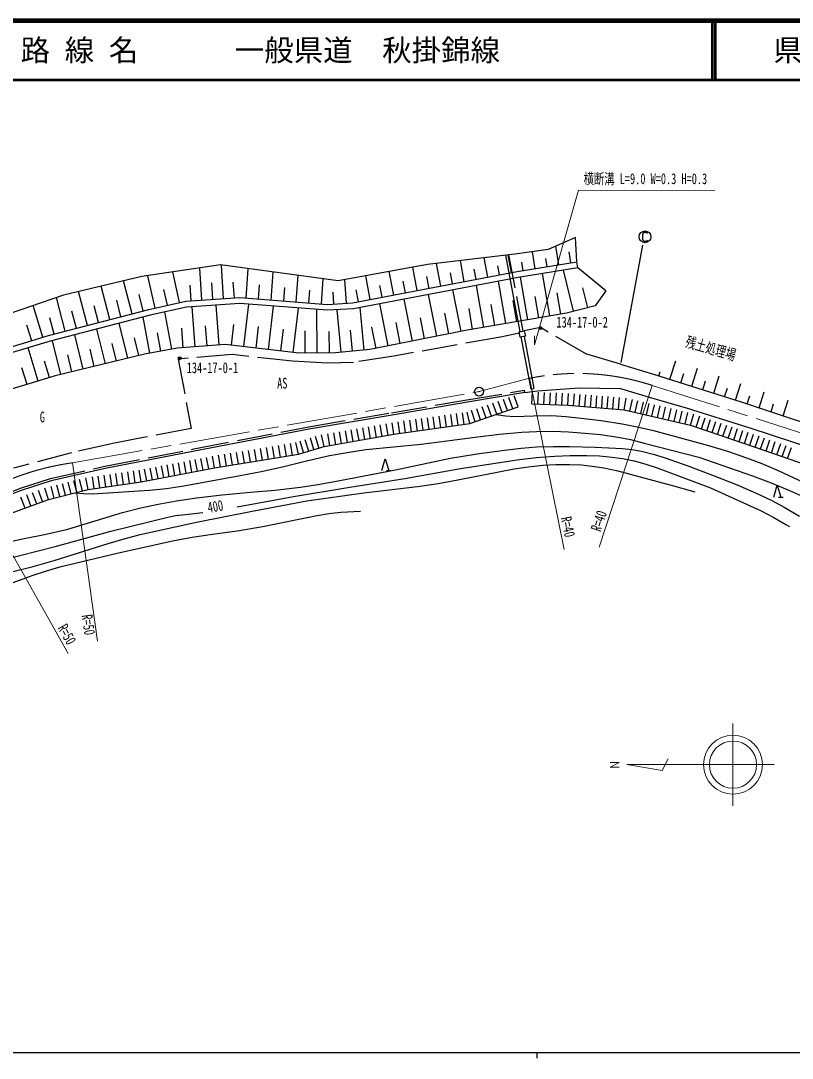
# Model space of a CAD drawing. Units: millimetres, scale not verified. Extents: x 40000 to 680000, y 20000 to 380000.
# Drawn here: x 180412 to 311324, y 204000 to 380000 of the extents above; entities that cross this region are included whole.
import ezdxf
from ezdxf.enums import TextEntityAlignment as Align

# ---------------------------------------------------------------- set-up
doc = ezdxf.new("R2010")
doc.units = ezdxf.units.MM
doc.header["$LTSCALE"] = 1000
doc.header["$PDMODE"] = 32
doc.header["$PDSIZE"] = 500
doc.linetypes.add('CHAIN', pattern=[18.5, 12, -1.5, 3.5, -1.5])
doc.linetypes.add('DASHED', pattern=[7.5, 6, -1.5])
for name, color, linetype, lineweight in [('M-BGD', 7, 'Continuous', 25), ('M-BGD-HTXT', 7, 'Continuous', 13), ('M-BMK', 2, 'CHAIN', 13), ('M-BMK-HTXT', 7, 'Continuous', 13), ('M-BMK-SRVR', 3, 'Continuous', 25), ('M-STR-HTXT', 7, 'Continuous', 13), ('M-STR-STRC', 7, 'Continuous', 25), ('M-TTL', 2, 'Continuous', 140), ('M-TTL-BAND', 7, 'Continuous', 25), ('M-TTL-LINE', 7, 'Continuous', 50)]:
    doc.layers.add(name, color=color, linetype=linetype, lineweight=lineweight)
doc.layers.add('M-OTRS', color=6, linetype='Continuous')
doc.layers.add('M-TTL-TXT', color=7, linetype='Continuous')
doc.styles.add('ＭＳ ゴシック', font='')
doc.styles.get('ＭＳ ゴシック').set_extended_font_data('MS Gothic')

msp = doc.modelspace()

# ---------------------------------------------------------------- linework, layer by layer
at = {"layer": 'M-BGD'}
for p, q in [((274516, 343229), (269893, 341190)), ((274775, 339086), (274516, 343229)), ((271741, 338592), (271222, 341777)), ((264689, 340434), (249425, 338668)), ((259672, 336494), (259049, 339781)), ((265181, 327245), (262745, 340209)), ((263663, 337250), (263095, 340249)), ((269893, 341190), (264689, 340434)), ((267695, 337933), (267228, 340803)), ((269718, 338262), (269487, 339680)), ((273764, 338921), (273462, 340776)), ((214281, 338588), (200977, 336597)), ((211165, 332607), (210807, 338068)), ((234254, 335871), (214281, 338588)), ((214825, 332846), (214450, 338565)), ((218634, 332945), (219017, 337943)), ((249425, 338668), (234254, 335871)), ((247699, 334225), (246944, 338210)), ((251690, 334981), (250958, 338845)), ((255681, 335738), (255003, 339313)), ((261667, 336872), (261370, 338443)), ((264661, 337439), (274775, 339086)), ((274936, 338099), (264834, 336454)), ((265672, 337603), (265436, 339056)), ((274936, 338099), (274775, 339086)), ((279679, 334182), (274936, 338099)), ((200977, 336597), (187653, 333452)), ((203200, 331263), (201978, 336747)), ((207376, 332194), (206220, 337382)), ((222895, 332619), (223258, 337366)), ((227156, 332293), (227500, 336789)), ((231417, 331967), (231741, 336212)), ((236723, 332146), (264661, 337439)), ((264834, 336454), (236847, 331152)), ((239716, 332713), (238954, 336737)), ((243708, 333469), (242949, 337474)), ((249694, 334603), (249318, 336591)), ((253685, 335360), (253333, 337219)), ((257676, 336116), (257351, 337831)), ((266459, 329271), (265203, 336514)), ((270207, 329920), (268958, 337125)), ((274230, 330710), (272484, 337700)), ((195527, 329300), (194050, 334962)), ((199315, 330289), (197861, 335862)), ((209335, 332487), (209161, 335141)), ((212995, 332726), (212811, 335533)), ((216654, 332966), (216479, 335639)), ((220765, 332782), (220951, 335218)), ((225026, 332456), (225202, 334767)), ((235663, 332081), (235417, 336085)), ((241712, 333091), (241332, 335098)), ((245703, 333847), (245325, 335845)), ((258963, 327972), (257726, 335107)), ((262711, 328621), (261464, 335815)), ((276654, 331316), (275810, 334695)), ((187653, 333452), (170641, 327575)), ((187951, 327323), (186459, 333040)), ((191739, 328312), (190238, 334062)), ((201209, 330783), (200488, 333547)), ((205288, 331729), (204694, 334396)), ((208420, 332427), (217569, 333026)), ((217569, 333026), (232482, 331886)), ((229286, 332130), (229453, 334315)), ((233542, 331951), (233418, 333976)), ((237721, 332335), (237339, 334352)), ((246877, 325651), (245467, 332785)), ((250999, 326466), (249596, 333567)), ((255121, 327281), (253724, 334349)), ((268333, 329596), (267707, 333208)), ((272081, 330245), (271458, 333838)), ((279679, 334182), (277866, 331619)), ((184163, 326296), (182540, 331686)), ((185110, 326582), (202156, 331030)), ((193633, 328806), (192888, 331659)), ((197421, 329795), (196688, 332603)), ((202156, 331030), (208420, 332427)), ((208562, 331434), (202392, 330058)), ((217564, 332024), (208562, 331434)), ((210023, 324698), (209488, 331494)), ((214084, 325018), (213553, 331761)), ((232474, 330883), (217564, 332024)), ((218244, 324727), (219089, 331907)), ((222437, 324234), (223302, 331585)), ((226629, 323740), (227515, 331263)), ((230736, 323645), (230669, 331021)), ((236847, 331152), (232474, 330883)), ((232482, 331886), (236723, 332146)), ((234773, 323765), (234093, 330983)), ((238685, 324134), (238003, 331371)), ((242755, 324837), (241339, 332003)), ((257089, 327647), (256473, 331200)), ((260837, 328296), (260216, 331879)), ((264585, 328946), (263959, 332558)), ((277866, 331619), (273018, 330408)), ((186057, 326829), (185330, 329614)), ((202392, 330058), (185380, 325619)), ((189845, 327817), (189089, 330715)), ((202328, 323596), (201188, 329744)), ((206048, 324286), (204875, 330612)), ((248938, 326059), (248235, 329617)), ((253060, 326873), (252360, 330416)), ((273018, 330408), (256152, 327484)), ((182270, 325726), (181470, 328383)), ((194773, 321815), (193345, 327697)), ((198558, 322734), (197115, 328681)), ((207993, 324538), (207731, 327864)), ((212054, 324858), (211787, 328243)), ((216148, 324974), (216560, 328480)), ((220340, 324481), (220768, 328113)), ((224533, 323987), (224971, 327705)), ((228697, 323626), (228663, 327402)), ((236729, 323949), (236392, 327526)), ((256152, 327484), (239663, 324226)), ((240694, 324429), (239984, 328021)), ((244816, 325244), (244109, 328819)), ((264988, 327207), (265823, 327371)), ((265823, 327371), (266032, 326493)), ((177537, 324301), (185110, 326582)), ((185380, 325619), (177888, 323362)), ((187201, 319978), (185805, 325729)), ((190987, 320897), (189575, 326713)), ((200451, 323194), (199725, 326184)), ((204188, 323941), (203608, 327070)), ((232775, 323663), (232742, 327281)), ((265142, 326341), (264988, 327207)), ((266032, 326493), (265142, 326341)), ((267011, 317505), (265345, 326370)), ((265837, 326462), (267502, 317598)), ((183389, 318875), (181676, 324503)), ((192880, 321356), (192170, 324281)), ((196665, 322275), (195948, 325232)), ((206978, 324458), (201398, 323424)), ((215100, 325098), (206978, 324458)), ((227678, 323617), (215100, 325098)), ((239663, 324226), (233795, 323673)), ((185299, 319457), (184444, 322268)), ((201398, 323424), (186255, 319748)), ((189094, 320437), (188392, 323329)), ((233795, 323673), (227678, 323617)), ((290555, 319179), (291560, 322335)), ((181478, 318294), (180621, 321110)), ((282199, 321733), (287766, 320067)), ((288695, 319771), (288906, 320434)), ((294273, 317995), (295243, 321041)), ((186255, 319748), (178612, 317421)), ((287766, 320067), (302640, 315330)), ((292414, 318587), (292908, 320137)), ((296132, 317403), (296609, 318898)), ((297992, 316810), (298927, 319747)), ((265958, 316932), (256193, 315287)), ((265958, 316932), (265892, 317326)), ((265958, 316932), (268110, 317229)), ((267011, 317505), (267502, 317598)), ((267146, 315014), (267223, 317012)), ((268110, 317229), (275185, 317709)), ((268163, 314974), (268240, 316973)), ((269181, 314935), (269258, 316934)), ((270198, 314896), (270275, 316894)), ((271216, 314857), (271293, 316855)), ((272233, 314817), (272311, 316816)), ((275185, 317709), (282166, 317599)), ((282166, 317599), (287052, 316143)), ((299851, 316218), (300310, 317659)), ((301710, 315626), (302610, 318453)), ((305690, 314331), (306584, 317059)), ((256193, 315287), (243411, 313107)), ((261171, 313234), (260518, 315124)), ((262078, 313547), (261425, 315437)), ((262984, 313860), (262332, 315750)), ((263891, 314173), (263238, 316063)), ((264798, 314486), (264145, 316376)), ((273251, 314778), (273368, 316775)), ((274207, 314703), (274364, 316697)), ((275163, 314627), (275320, 316621)), ((276118, 314552), (276276, 316546)), ((277074, 314477), (277232, 316470)), ((278030, 314401), (278187, 316395)), ((278986, 314326), (279143, 316320)), ((279942, 314250), (280099, 316244)), ((280898, 314175), (281055, 316169)), ((281854, 314100), (282011, 316093)), ((282809, 314024), (283117, 316000)), ((283749, 313804), (284205, 315751)), ((284688, 313584), (285144, 315531)), ((285627, 313363), (286084, 315311)), ((286566, 313143), (287023, 315090)), ((287052, 316143), (293299, 314322)), ((302640, 315330), (310774, 312665)), ((303656, 314997), (304110, 316382)), ((309757, 312998), (310630, 315664)), ((254653, 311388), (254372, 313368)), ((255645, 311528), (255365, 313509)), ((256638, 311669), (256169, 313613)), ((256638, 311669), (264798, 314486)), ((257544, 311982), (256892, 313872)), ((258451, 312295), (257798, 314185)), ((259358, 312608), (258705, 314498)), ((260264, 312921), (259612, 314811)), ((267146, 315014), (273251, 314778)), ((273251, 314778), (282809, 314024)), ((282809, 314024), (294080, 311381)), ((287506, 312923), (287962, 314870)), ((288445, 312703), (288901, 314650)), ((289384, 312482), (289841, 314430)), ((290323, 312262), (290780, 314209)), ((291263, 312042), (291719, 313989)), ((292202, 311822), (292658, 313769)), ((293141, 311601), (293598, 313549)), ((293299, 314322), (304132, 310960)), ((294080, 311381), (294630, 313304)), ((307723, 313664), (308165, 315013)), ((243411, 313107), (229623, 310799)), ((242749, 309671), (242407, 311642)), ((243737, 309842), (243426, 311818)), ((243737, 309842), (256638, 311669)), ((244729, 309983), (244449, 311963)), ((245721, 310123), (245441, 312104)), ((246714, 310264), (246433, 312244)), ((247706, 310404), (247426, 312385)), ((248699, 310545), (248418, 312525)), ((249691, 310685), (249411, 312666)), ((250683, 310826), (250403, 312806)), ((251676, 310966), (251395, 312947)), ((252668, 311107), (252388, 313087)), ((253660, 311247), (253380, 313228)), ((294994, 311072), (295634, 312967)), ((295907, 310763), (296548, 312658)), ((296820, 310454), (297461, 312349)), ((297734, 310145), (298375, 312040)), ((298647, 309836), (299288, 311731)), ((310774, 312665), (318979, 309913)), ((229623, 310799), (209876, 306978)), ((231878, 307789), (243737, 309842)), ((232867, 307960), (232525, 309931)), ((233855, 308131), (233514, 310102)), ((234843, 308302), (234502, 310273)), ((235831, 308473), (235490, 310444)), ((236819, 308645), (236478, 310615)), ((237808, 308816), (237466, 310786)), ((238796, 308987), (238455, 310957)), ((239784, 309158), (239443, 311129)), ((240772, 309329), (240431, 311300)), ((241760, 309500), (241419, 311471)), ((294080, 311381), (305041, 307674)), ((299561, 309527), (300202, 311422)), ((300474, 309218), (301115, 311113)), ((301387, 308909), (302028, 310804)), ((302301, 308601), (302942, 310495)), ((303214, 308292), (303855, 310186)), ((304128, 307983), (304769, 309877)), ((304132, 310960), (317783, 306469)), ((225500, 306153), (225176, 308126)), ((226519, 306320), (226195, 308294)), ((227538, 306488), (227088, 308436)), ((228406, 306748), (227832, 308664)), ((229274, 307008), (228700, 308924)), ((230142, 307269), (229568, 309184)), ((231010, 307529), (230436, 309445)), ((231878, 307789), (231420, 309736)), ((305041, 307674), (305692, 309565)), ((305957, 307353), (306619, 309240)), ((306873, 307032), (307534, 308919)), ((307788, 306711), (308450, 308598)), ((308704, 306390), (309366, 308277)), ((209876, 306978), (194737, 304038)), ((213273, 304141), (227538, 306488)), ((214292, 304309), (213967, 306282)), ((215311, 304477), (214986, 306450)), ((216330, 304644), (216005, 306618)), ((217349, 304812), (217024, 306785)), ((218368, 304979), (218043, 306953)), ((219387, 305147), (219062, 307120)), ((220406, 305315), (220081, 307288)), ((221425, 305482), (221100, 307456)), ((222444, 305650), (222119, 307623)), ((223462, 305817), (223138, 307791)), ((224481, 305985), (224157, 307959)), ((227538, 306488), (231878, 307789)), ((305041, 307674), (318777, 302858)), ((309620, 306069), (310281, 307956)), ((310536, 305748), (311197, 307635)), ((205623, 302691), (205250, 304656)), ((206579, 302872), (206207, 304837)), ((207536, 303054), (207163, 305019)), ((208492, 303235), (208119, 305200)), ((209448, 303416), (209075, 305381)), ((210404, 303597), (210032, 305562)), ((211361, 303779), (210988, 305744)), ((212317, 303960), (211944, 305925)), ((213273, 304141), (212924, 306111)), ((241669, 303681), (242270, 305680)), ((242270, 305680), (242869, 303680)), ((194737, 304038), (185558, 301969)), ((193856, 300781), (193572, 302760)), ((194854, 300924), (194570, 302904)), ((195852, 301068), (195567, 303047)), ((196850, 301211), (196565, 303191)), ((197848, 301354), (197563, 303334)), ((198846, 301498), (198561, 303477)), ((199844, 301641), (199559, 303621)), ((200842, 301784), (200513, 303757)), ((200842, 301784), (213273, 304141)), ((201798, 301966), (201426, 303931)), ((202754, 302147), (202382, 304112)), ((203711, 302328), (203338, 304293)), ((204667, 302510), (204294, 304475)), ((242469, 303680), (243269, 303680)), ((185558, 301969), (180656, 300383)), ((186073, 299035), (185585, 300975)), ((187038, 299279), (186549, 301218)), ((188002, 299522), (187513, 301461)), ((188967, 299765), (188478, 301704)), ((189931, 300008), (189442, 301947)), ((190896, 300251), (190407, 302190)), ((191860, 300494), (191473, 302456)), ((191860, 300494), (200842, 301784)), ((192858, 300637), (192574, 302617)), ((308171, 299201), (308771, 301200)), ((308771, 301200), (309371, 299200)), ((180656, 300383), (176120, 298644)), ((182134, 297688), (181438, 299563)), ((183126, 298056), (182430, 299931)), ((184117, 298424), (183421, 300299)), ((185109, 298792), (184516, 300702)), ((185109, 298792), (191860, 300494)), ((308971, 299200), (309771, 299200)), ((178167, 296216), (185109, 298792)), ((181142, 297320), (180447, 299195))]:
    msp.add_line(p, q, dxfattribs=at)
at = {"layer": 'M-BGD', "linetype": 'DASHED'}
for p, q in [((265672, 327341), (263243, 340266)), ((268602, 327940), (265823, 327371)), ((276407, 323454), (268602, 327940)), ((261826, 326333), (243722, 323110)), ((265029, 326988), (261826, 326333)), ((216266, 323365), (207139, 322593)), ((207139, 322593), (209311, 310818)), ((226547, 322231), (216266, 323365)), ((232445, 321928), (226547, 322231)), ((243722, 323110), (236891, 322045)), ((282199, 321733), (276407, 323454)), ((236891, 322045), (232445, 321928)), ((256126, 315682), (265892, 317326)), ((243344, 313502), (256126, 315682)), ((229552, 311193), (243344, 313502)), ((209311, 310818), (201532, 309344)), ((209800, 307370), (229552, 311193)), ((196059, 308290), (189030, 306710)), ((201532, 309344), (196059, 308290)), ((189030, 306710), (179165, 304094)), ((194655, 304429), (209800, 307370)), ((185452, 302355), (194655, 304429)), ((180523, 300761), (185452, 302355)), ((175965, 299013), (180523, 300761))]:
    msp.add_line(p, q, dxfattribs=at)
at = {"layer": 'M-BGD'}
for points in [[(261069, 313198), (262655, 312968), (264197, 312863), (267396, 312999), (270515, 313017), (272911, 312858), (275502, 312582), (278885, 312162), (282444, 311616), (285028, 311119), (287756, 310487), (297119, 307968), (300315, 306981), (303533, 305876), (306152, 304881), (308919, 303719), (317522, 299674)], [(189660, 299939), (191054, 299789), (192564, 299738), (202257, 300363), (205141, 300669), (208065, 301086), (217670, 302842), (221204, 303528), (224816, 304335), (228891, 305350), (232826, 306223), (235782, 306771), (238947, 307251), (248351, 308180), (257969, 309423), (261632, 309859), (265417, 310198), (267915, 310323), (270715, 310354), (273369, 310263), (276162, 310058), (278802, 309785), (281773, 309369), (283877, 308939), (286205, 308356), (295444, 305942), (304596, 302825), (307773, 301612), (310853, 300324), (313402, 299163)], [(177607, 291414), (180991, 292188), (184722, 292931), (188424, 293774), (197663, 296604), (200772, 297364), (203718, 297980), (206868, 298554), (210230, 299059), (214613, 299572), (219392, 300022), (223538, 300390), (227909, 300883), (231190, 301391), (234533, 302014), (244014, 303817), (253324, 305781), (257862, 306524), (262516, 307182), (265298, 307514), (267951, 307730), (270744, 307791), (273543, 307751), (277904, 307660), (282506, 307451), (284089, 307267), (285762, 306963), (287698, 306481), (289615, 305900), (293761, 304435), (298065, 302804), (301965, 301256), (305700, 299662), (307838, 298633), (309948, 297496), (312526, 295960)], [(217148, 297555), (226677, 299267), (236226, 300885), (245592, 302363), (255049, 304042), (264664, 305519), (267843, 305887), (271065, 306150), (273664, 306260), (276465, 306269), (278594, 306183), (280741, 305987), (282524, 305724), (284484, 305322), (286322, 304821), (288413, 304137), (297474, 300737), (306044, 296848), (308173, 295745), (310258, 294551), (310880, 294185)], [(178839, 286515), (182523, 287446), (186098, 288451), (195266, 291335), (197952, 292127), (200686, 292826), (210221, 294942), (219661, 296818), (228966, 298548), (238606, 299910), (248194, 301051), (251262, 301522), (254603, 302146), (264127, 303998), (266503, 304341), (269020, 304597), (271218, 304718), (273572, 304738), (275572, 304648), (277381, 304466), (279355, 304147), (281509, 303689), (290772, 301191), (294785, 300072)], [(148837, 279248), (158147, 282271), (167421, 285024), (170076, 285913), (172522, 286835), (174767, 287687), (177129, 288466), (186501, 290892), (195721, 293397), (205129, 295737), (206698, 296044), (208367, 296263), (211298, 296585)], [(173219, 282550), (182322, 285882), (184787, 286709), (187298, 287443), (196798, 289684), (206165, 291771), (209512, 292375), (212958, 292890), (217118, 293472), (221172, 294144), (230698, 296084), (232670, 296420), (234713, 296656), (238080, 296817)]]:
    msp.add_lwpolyline(points, dxfattribs=at)
at = {"layer": 'M-BGD-HTXT'}
for p, q in [((301263, 260804), (301261, 246805)), ((281965, 254171), (280416, 254163)), ((280418, 253371), (281965, 254171)), ((283262, 253807), (289262, 252806)), ((283262, 253807), (308262, 253804)), ((289262, 252806), (290262, 254806)), ((281961, 253370), (280418, 253371))]:
    msp.add_line(p, q, dxfattribs=at)
for radius in [5000, 4000]:
    msp.add_circle((301262, 253805), radius, dxfattribs=at)
at = {"layer": 'M-BMK'}
for p, q in [((258184, 317088), (266716, 319344)), ((189180, 305010), (258184, 317088)), ((287561, 318141), (333780, 303367))]:
    msp.add_line(p, q, dxfattribs=at)
for centre, radius, start, end in [((274869, 279396), 40771, 71.86232, 101.53478), ((195455, 260302), 45146, 97.98934, 119.47408)]:
    msp.add_arc(centre, radius, start, end, dxfattribs=at)
at = {"layer": 'M-BMK-HTXT'}
for p, q in [((272647, 290283), (266716, 319344)), ((287561, 318141), (278575, 290710)), ((189180, 305010), (193425, 274770)), ((188474, 272654), (173242, 299606))]:
    msp.add_line(p, q, dxfattribs=at)
at = {"layer": 'M-BMK-SRVR'}
for radius in [750, 30]:
    msp.add_circle((258184, 317088), radius, dxfattribs=at)
at = {"layer": 'M-OTRS'}
for p in [(268602, 327864), (207393, 322748)]:
    msp.add_point(p, dxfattribs=at)
at = {"layer": 'M-STR-HTXT'}
for p, q in [((267577, 325006), (275025, 351234)), ((275025, 351234), (298209, 351231)), ((267577, 325006), (267582, 326564))]:
    msp.add_line(p, q, dxfattribs=at)
at = {"layer": 'M-STR-STRC'}
for p, q in [((286018, 343952), (285898, 343792)), ((285898, 343792), (285898, 342912)), ((286178, 344072), (286018, 343952)), ((286538, 344072), (286178, 344072)), ((286698, 343952), (286538, 344072)), ((286778, 343832), (286698, 343952)), ((282286, 322009), (285994, 341957)), ((285898, 342912), (286018, 342752)), ((286018, 342752), (286178, 342632)), ((286178, 342632), (286538, 342632)), ((286538, 342632), (286698, 342712)), ((286698, 342712), (286778, 342832))]:
    msp.add_line(p, q, dxfattribs=at)
msp.add_circle((286338, 343352), 1000, dxfattribs=at)
at = {"layer": 'M-TTL'}
msp.add_line((680000, 380000), (40000, 380000), dxfattribs=at)
at = {"layer": 'M-TTL-BAND'}
for p, q in [((40000, 205000), (579000, 205000)), ((268000, 205000), (268000, 204000))]:
    msp.add_line(p, q, dxfattribs=at)
at = {"layer": 'M-TTL-LINE'}
for p, q in [((297750, 380000), (297750, 370000)), ((298250, 380000), (298250, 370000)), ((40000, 370000), (680000, 370000))]:
    msp.add_line(p, q, dxfattribs=at)

# ---------------------------------------------------------------- texts
at = {"layer": 'M-BGD', "style": 'ＭＳ ゴシック', "width": 0.7}
msp.add_text('400', height=1833, rotation=9.694, dxfattribs=at).set_placement((212388, 295958), align=Align.BOTTOM_LEFT)
at = {"layer": 'M-BMK-HTXT', "style": 'ＭＳ ゴシック', "width": 0.7}
for s, rotation, p in [('R=40', 281.594, (271497, 295568)), ('R=40', 71.594, (279339, 293028)), ('R=50', 278.494, (190192, 279055)), ('R=50', 299.594, (186129, 276708))]:
    msp.add_text(s, height=1833, rotation=rotation, dxfattribs=at).set_placement(p, align=Align.BOTTOM_LEFT)
at = {"layer": 'M-STR-HTXT', "style": 'ＭＳ ゴシック', "width": 0.7}
for s, rotation, p in [('横断溝 L=9.0 W=0.3 H=0.3', 359.994, (275925, 351734)), ('134-17-0-2', 359.994, (271309, 327400)), ('残土処理場', 343.894, (292904, 324228)), ('134-17-0-1', 359.994, (208575, 319673)), ('AS', 359.994, (223917, 317057)), ('G', 359.994, (183642, 311308))]:
    msp.add_text(s, height=1833, rotation=rotation, dxfattribs=at).set_placement(p, align=Align.BOTTOM_LEFT)
at = {"layer": 'M-TTL-TXT', "style": 'ＭＳ ゴシック'}
for s, p in [('路 線 名', (180380, 375000)), ('一般県道\u3000秋掛錦線', (216734, 375000))]:
    msp.add_text(s, height=3666, dxfattribs=at).set_placement(p, align=Align.MIDDLE_LEFT)
msp.add_text('県\u3000名', height=3666, dxfattribs=at).set_placement((315625, 375000), align=Align.MIDDLE_CENTER)

doc.saveas('drawing.dxf')
